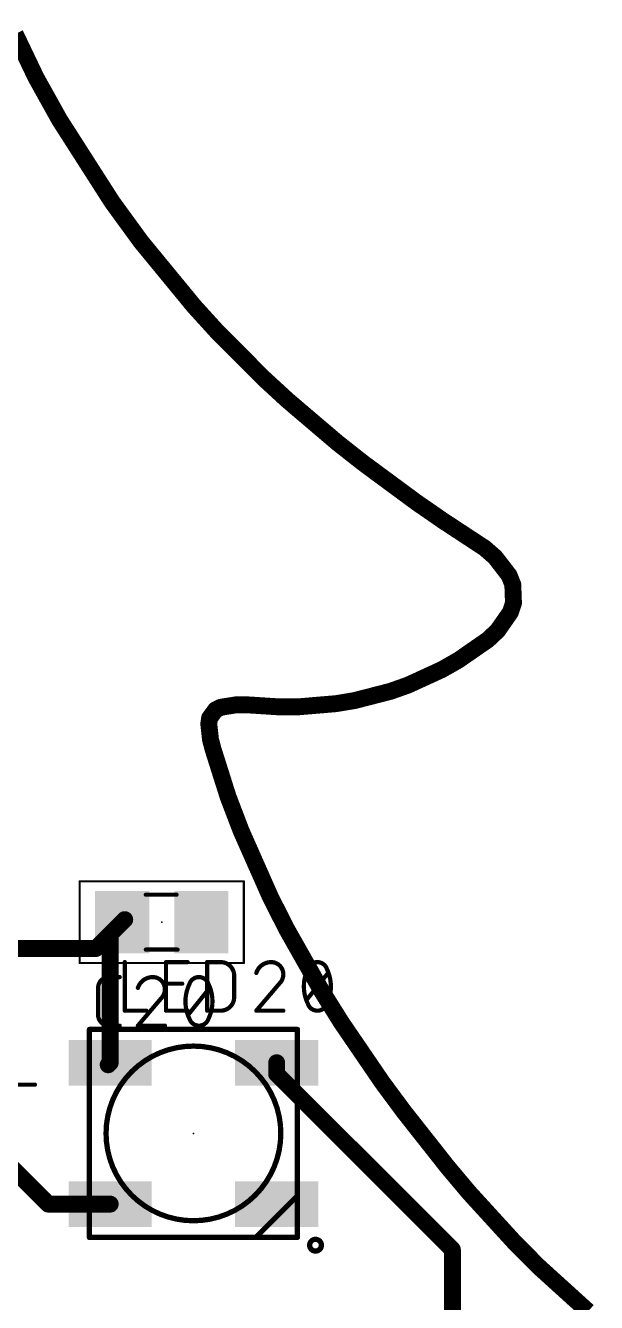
# Model space of a CAD drawing. Extents: x -64 to 81, y -144 to 13.
# Drawn here: x 4.6 to 18.32, y -47.88 to -17.18 of the extents above; entities that cross this region are included whole.
import ezdxf

# ---------------------------------------------------------------- set-up
doc = ezdxf.new("R2010")
doc.units = 0
for name, color, linetype in [('1', 12, 'CONTINUOUS'), ('20', 31, 'CONTINUOUS'), ('21', 253, 'CONTINUOUS'), ('23', 53, 'CONTINUOUS'), ('25', 253, 'CONTINUOUS'), ('39', 12, 'CONTINUOUS'), ('51', 253, 'CONTINUOUS')]:
    doc.layers.add(name, color=color, linetype=linetype)

# ---------------------------------------------------------------- blocks, each defined once
blk = doc.blocks.new('RECT')
blk.add_solid([(-0.5, -0.5), (0.5, -0.5), (-0.5, 0.5), (0.5, 0.5)])

msp = doc.modelspace()

# ---------------------------------------------------------------- linework, layer by layer
at = {"layer": '1', "const_width": 0.4064}
for points in [[(6.924, -38.735), (6.289, -39.37)], [(6.636, -39.023), (6.924, -38.735)], [(6.924, -38.735), (6.985, -38.674)], [(6.636, -42.115), (6.636, -39.023)], [(6.289, -39.37), (0.95, -39.37)], [(6.636, -42.115), (6.587, -42.164)], [(10.636, -42.386), (10.636, -42.115)], [(14.859, -46.609), (10.636, -42.386)], [(5.146, -45.515), (3.524, -43.893)], [(6.636, -45.515), (5.146, -45.515)], [(14.859, -52.5333), (14.859, -46.609)]]:
    msp.add_lwpolyline(points, dxfattribs=at)
at = {"layer": '1', "const_width": 0.2032}
for points in [[(6.8522, -38.6632, 1), (6.9958, -38.8068)], [(6.9958, -38.8068, 1), (6.8522, -38.6632)], [(6.9958, -38.8068, 1), (6.8522, -38.6632)], [(7.0568, -38.7458, 1), (6.9132, -38.6022)], [(6.7376, -39.023, 1), (6.5344, -39.023)], [(6.5642, -38.9512, 1), (6.7078, -39.0948)], [(6.2172, -39.2982, 1), (6.3608, -39.4418)], [(6.289, -39.4716, 1), (6.289, -39.2684)], [(6.5152, -42.0922, 1), (6.6588, -42.2358)], [(6.5344, -42.115, 1), (6.7376, -42.115)], [(6.7078, -42.1868, 1), (6.5642, -42.0432)], [(10.7376, -42.115, 1), (10.5344, -42.115)], [(10.5344, -42.386, 1), (10.7376, -42.386)], [(10.7078, -42.3142, 1), (10.5642, -42.4578)], [(5.146, -45.4134, 1), (5.146, -45.6166)], [(5.0742, -45.5868, 1), (5.2178, -45.4432)], [(6.636, -45.6166, 1), (6.636, -45.4134)], [(14.9606, -46.609, 1), (14.7574, -46.609)], [(14.7872, -46.6808, 1), (14.9308, -46.5372)]]:
    msp.add_lwpolyline(points, format="xyb", dxfattribs=at)
at = {"layer": '20', "const_width": 0.4064}
for points in [[(4.3514, -17.3782), (4.8517, -18.4245)], [(4.8517, -18.4245), (5.4171, -19.4407)], [(5.4171, -19.4407), (6.6793, -21.4147)], [(6.6793, -21.4147), (7.3761, -22.3724)], [(7.3761, -22.3724), (8.1394, -23.3017)], [(8.1394, -23.3017), (8.6532, -23.9272)], [(8.6532, -23.9272), (9.1916, -24.5195)], [(9.1916, -24.5195), (10.3123, -25.6475)], [(10.3123, -25.6475), (10.8945, -26.1832)], [(10.8945, -26.1832), (11.4958, -26.6955)], [(11.4958, -26.6955), (12.0972, -27.2078)], [(12.0972, -27.2078), (12.7176, -27.6966)], [(12.7176, -27.6966), (13.3544, -28.1669)], [(13.3544, -28.1669), (13.9912, -28.6373)], [(13.9912, -28.6373), (14.6443, -29.0891)], [(14.6443, -29.0891), (15.311, -29.5272)], [(15.311, -29.5272), (15.6377, -29.742)], [(15.6377, -29.742), (15.8857, -29.9591)], [(15.8857, -29.9591), (16.2224, -30.3966)], [(16.2224, -30.3966), (16.3111, -30.6168)], [(16.3111, -30.6168), (16.3191, -30.8378)], [(16.3191, -30.8378), (16.3271, -31.0588)], [(16.3271, -31.0588), (16.2547, -31.2805)], [(16.1007, -31.5021), (15.9466, -31.7236)], [(16.2547, -31.2805), (16.1007, -31.5021)], [(15.9466, -31.7236), (15.7111, -31.9451)], [(15.7111, -31.9451), (15.3932, -32.1656)], [(15.0047, -32.4349), (14.6054, -32.6624)], [(15.3932, -32.1656), (15.0047, -32.4349)], [(14.6054, -32.6624), (13.7858, -33.038)], [(13.7858, -33.038), (13.3658, -33.1862)], [(13.3658, -33.1862), (12.5056, -33.4075)], [(9.1708, -33.6274), (9.0252, -33.8261)], [(9.2956, -33.5676), (9.1708, -33.6274)], [(9.4825, -33.5378), (9.2956, -33.5676)], [(9.6695, -33.5081), (9.4825, -33.5378)], [(9.9187, -33.5084), (9.6695, -33.5081)], [(10.2404, -33.5292), (9.9187, -33.5084)], [(10.7081, -33.5595), (10.2404, -33.5292)], [(11.1669, -33.5567), (10.7081, -33.5595)], [(12.0656, -33.4808), (11.1669, -33.5567)], [(12.5056, -33.4075), (12.0656, -33.4808)], [(9.0252, -33.8261), (9.0043, -33.9649)], [(9.0043, -33.9649), (9.0455, -34.3407)], [(9.0455, -34.3407), (9.1076, -34.5776)], [(9.1076, -34.5776), (9.2011, -34.873)], [(9.2011, -34.873), (9.468, -35.7175)], [(9.468, -35.7175), (9.7806, -36.537)], [(9.7806, -36.537), (10.1334, -37.3343)], [(10.1334, -37.3343), (10.4861, -38.1315)], [(10.4861, -38.1315), (10.8788, -38.9065)], [(10.8788, -38.9065), (11.7329, -40.4166)], [(11.7329, -40.4166), (12.1941, -41.1519)], [(12.1941, -41.1519), (13.1734, -42.5877)], [(13.1734, -42.5877), (13.6915, -43.2884)], [(13.6915, -43.2884), (14.2322, -43.9742)], [(14.2322, -43.9742), (14.7363, -44.6135)], [(14.7363, -44.6135), (15.2589, -45.2362)], [(15.2589, -45.2362), (15.8051, -45.8348)], [(15.8051, -45.8348), (16.3514, -46.4334)], [(16.3514, -46.4334), (16.9211, -47.0079)], [(16.9211, -47.0079), (17.5194, -47.5511)], [(17.5194, -47.5511), (18.1178, -48.0942)]]:
    msp.add_lwpolyline(points, dxfattribs=at)
at = {"layer": '20', "const_width": 0.2032}
for points in [[(4.9404, -18.3751, 1), (4.7629, -18.4739)], [(4.76, -18.4683, 1), (4.9433, -18.3807)], [(5.5026, -19.386, 1), (5.3315, -19.4954)], [(5.3283, -19.4901, 1), (5.5058, -19.3913)], [(6.7614, -21.3549, 1), (6.5971, -21.4745)], [(6.5937, -21.4694, 1), (6.7648, -21.36)], [(7.4547, -22.3079, 1), (7.2976, -22.4369)], [(7.294, -22.4322, 1), (7.4583, -22.3126)], [(8.2179, -23.2372, 1), (8.0608, -23.3662)], [(8.0608, -23.3662, 1), (8.2179, -23.2372)], [(8.7283, -23.8589, 1), (8.578, -23.9955)], [(8.5746, -23.9917, 1), (8.7317, -23.8627)], [(9.2636, -24.4479, 1), (9.1195, -24.5911)], [(9.1164, -24.5878, 1), (9.2667, -24.4512)], [(10.381, -25.5727, 1), (10.2435, -25.7223)], [(10.2402, -25.7191, 1), (10.3843, -25.5759)], [(10.9603, -26.1059, 1), (10.8286, -26.2605)], [(10.8257, -26.258, 1), (10.9632, -26.1084)], [(11.5616, -26.6182, 1), (11.4299, -26.7728)], [(11.4299, -26.7728, 1), (11.5616, -26.6182)], [(12.16, -27.128, 1), (12.0343, -27.2876)], [(12.0313, -27.2851, 1), (12.163, -27.1305)], [(12.7779, -27.6149, 1), (12.6572, -27.7783)], [(12.6547, -27.7764, 1), (12.7804, -27.6168)], [(13.4147, -28.0852, 1), (13.294, -28.2486)], [(13.294, -28.2486, 1), (13.4147, -28.0852)], [(14.049, -28.5537, 1), (13.9333, -28.7209)], [(13.9308, -28.719, 1), (14.0515, -28.5556)], [(14.7, -29.0042, 1), (14.5885, -29.174)], [(14.5864, -29.1727, 1), (14.7021, -29.0055)], [(15.3668, -29.4423, 1), (15.2551, -29.6121)], [(15.2552, -29.6121, 1), (15.3667, -29.4423)], [(15.7046, -29.6656, 1), (15.5707, -29.8184)], [(15.5818, -29.8269, 1), (15.6935, -29.6571)], [(15.9662, -29.8971, 1), (15.8051, -30.0211)], [(15.8187, -30.0355, 1), (15.9526, -29.8827)], [(16.3166, -30.3586, 1), (16.1281, -30.4346)], [(16.1418, -30.4586, 1), (16.3029, -30.3346)], [(16.4126, -30.6131, 1), (16.2095, -30.6205)], [(16.2168, -30.6548, 1), (16.4053, -30.5788)], [(16.4206, -30.8341, 1), (16.2175, -30.8415)], [(16.2175, -30.8415, 1), (16.4206, -30.8341)], [(16.2256, -31.0625, 1), (16.4287, -31.0551)], [(16.4237, -31.0904, 1), (16.2306, -31.0272)], [(16.1841, -31.5601, 1), (16.0172, -31.4441)], [(16.1581, -31.2489, 1), (16.3512, -31.3121)], [(16.3381, -31.3385, 1), (16.1712, -31.2225)], [(15.8631, -31.6656, 1), (16.03, -31.7816)], [(16.0162, -31.7976, 1), (15.8769, -31.6496)], [(16.0172, -31.4441, 1), (16.1841, -31.5601)], [(15.6414, -31.8711, 1), (15.7807, -32.0191)], [(15.769, -32.0286, 1), (15.6531, -31.8616)], [(15.0549, -32.5232, 1), (14.9544, -32.3466)], [(15.3352, -32.0821, 1), (15.4511, -32.2491)], [(15.451, -32.2491, 1), (15.3353, -32.0821)], [(14.5551, -32.5741, 1), (14.6556, -32.7507)], [(14.6477, -32.7548, 1), (14.563, -32.57)], [(14.9468, -32.3514, 1), (15.0625, -32.5184)], [(13.7435, -32.9456, 1), (13.8282, -33.1304)], [(13.8197, -33.1338, 1), (13.752, -32.9422)], [(13.3319, -33.0904, 1), (13.3996, -33.282)], [(13.3911, -33.2846, 1), (13.3404, -33.0878)], [(9.1269, -33.5358, 1), (9.2148, -33.719)], [(9.2528, -33.6875, 1), (9.0889, -33.5673)], [(9.2796, -33.4673, 1), (9.3115, -33.6679)], [(9.3395, -33.6592, 1), (9.2516, -33.476)], [(9.4665, -33.4375, 1), (9.4984, -33.6381)], [(9.4984, -33.6381, 1), (9.4665, -33.4375)], [(9.6696, -33.4065, 1), (9.6693, -33.6097)], [(9.6854, -33.6084, 1), (9.6535, -33.4078)], [(9.9252, -33.407, 1), (9.9121, -33.6098)], [(9.9185, -33.61, 1), (9.9188, -33.4068)], [(10.2469, -33.4278, 1), (10.2338, -33.6306)], [(10.2338, -33.6306, 1), (10.2469, -33.4278)], [(10.7074, -33.4579, 1), (10.7087, -33.6611)], [(10.7015, -33.6609, 1), (10.7146, -33.4581)], [(11.1583, -33.4555, 1), (11.1754, -33.6579)], [(11.1675, -33.6583, 1), (11.1662, -33.4551)], [(12.049, -33.3806, 1), (12.0823, -33.581)], [(12.0742, -33.582, 1), (12.0571, -33.3796)], [(12.4802, -33.3091, 1), (12.5309, -33.5059)], [(12.5222, -33.5077, 1), (12.4889, -33.3073)], [(9.1052, -33.9538, 1), (8.9033, -33.976)], [(8.9432, -33.766, 1), (9.1071, -33.8862)], [(9.1256, -33.8412, 1), (8.9247, -33.811)], [(8.9038, -33.9498, 1), (9.1047, -33.98)], [(9.1437, -34.3149, 1), (8.9472, -34.3665)], [(8.9445, -34.3518, 1), (9.1464, -34.3296)], [(9.2045, -34.547, 1), (9.0108, -34.6082)], [(9.0094, -34.6034, 1), (9.2059, -34.5518)], [(9.2979, -34.8424, 1), (9.1042, -34.9036)], [(9.1042, -34.9036, 1), (9.2979, -34.8424)], [(9.5629, -35.6813, 1), (9.373, -35.7537)], [(9.3711, -35.7481, 1), (9.5648, -35.6869)], [(9.8736, -36.4959, 1), (9.6877, -36.5781)], [(9.6857, -36.5732, 1), (9.8756, -36.5008)], [(10.2263, -37.2932, 1), (10.0404, -37.3754)], [(10.0404, -37.3754, 1), (10.2263, -37.2932)], [(10.5767, -38.0856, 1), (10.3954, -38.1774)], [(10.3931, -38.1726, 1), (10.579, -38.0904)], [(10.9673, -38.8565, 1), (10.7904, -38.9565)], [(10.7882, -38.9524, 1), (10.9695, -38.8606)], [(11.8189, -40.3626, 1), (11.6468, -40.4706)], [(11.6444, -40.4666, 1), (11.8213, -40.3666)], [(12.278, -41.0947, 1), (12.1101, -41.2091)], [(12.108, -41.2059, 1), (12.2801, -41.0979)], [(13.255, -42.5273, 1), (13.0917, -42.6481)], [(13.0894, -42.6449, 1), (13.2573, -42.5305)], [(13.7712, -43.2255, 1), (13.6117, -43.3513)], [(13.6098, -43.3488, 1), (13.7731, -43.228)], [(14.3119, -43.9113, 1), (14.1524, -44.0371)], [(14.1524, -44.0371, 1), (14.3119, -43.9113)], [(14.8141, -44.5482, 1), (14.6584, -44.6788)], [(14.6565, -44.6764, 1), (14.816, -44.5506)], [(15.3339, -45.1677, 1), (15.1838, -45.3047)], [(15.181, -45.3015, 1), (15.3367, -45.1709)], [(15.8801, -45.7663, 1), (15.73, -45.9033)], [(15.73, -45.9033, 1), (15.8801, -45.7663)], [(16.4235, -46.3619, 1), (16.2792, -46.5049)], [(16.2763, -46.5019, 1), (16.4264, -46.3649)], [(16.9893, -46.9327, 1), (16.8528, -47.0831)], [(16.8489, -47.0794, 1), (16.9932, -46.9364)], [(17.5877, -47.4759, 1), (17.4512, -47.6263)], [(17.4512, -47.6263, 1), (17.5877, -47.4759)]]:
    msp.add_lwpolyline(points, format="xyb", dxfattribs=at)
at = {"layer": '21', "const_width": 0.127}
for points in [[(6.136, -41.315), (11.136, -41.315)], [(6.136, -46.315), (6.136, -41.315)], [(11.136, -41.315), (11.136, -45.315)], [(10.136, -46.315), (11.136, -45.315)], [(11.136, -45.315), (11.136, -46.315)], [(10.136, -46.315), (6.136, -46.315)], [(11.136, -46.315), (10.136, -46.315)]]:
    msp.add_lwpolyline(points, dxfattribs=at)
at = {"layer": '21'}
for points, const_width in [([(6.136, -41.2833, 1), (6.136, -41.3468)], 0.0635), ([(6.1677, -41.315, 1), (6.1043, -41.315)], 0.0635), ([(11.1678, -41.315, 1), (11.1043, -41.315)], 0.0635), ([(11.136, -41.3468, 1), (11.136, -41.2833)], 0.0635), ([(8.636, -45.915, 1), (8.636, -41.715, 1), (8.636, -45.915)], 0.127), ([(11.1678, -45.315, 1), (11.1043, -45.315)], 0.0635), ([(11.1043, -45.315, 1), (11.1678, -45.315)], 0.0635), ([(11.1585, -45.3375, 1), (11.1135, -45.2925)], 0.0635), ([(6.136, -46.2833, 1), (6.136, -46.3468)], 0.0635), ([(6.1043, -46.315, 1), (6.1677, -46.315)], 0.0635), ([(10.1135, -46.2925, 1), (10.1585, -46.3375)], 0.0635), ([(10.136, -46.2833, 1), (10.136, -46.3468)], 0.0635), ([(10.136, -46.3468, 1), (10.136, -46.2833)], 0.0635), ([(11.1043, -46.315, 1), (11.1678, -46.315)], 0.0635), ([(11.136, -46.3468, 1), (11.136, -46.2833)], 0.0635), ([(11.57, -46.6444, 1), (11.57, -46.3616, 1), (11.57, -46.6444)], 0.127)]:
    msp.add_lwpolyline(points, format="xyb", dxfattribs=dict(at, const_width=const_width))
at = {"layer": '23'}
for p in [(7.874, -38.735), (8.636, -43.815)]:
    msp.add_point(p, dxfattribs=at)
at = {"layer": '25', "const_width": 0.1016}
for points in [[(6.9868, -39.6958), (6.9868, -40.8642)], [(7.9774, -40.8642), (7.9774, -39.6958)], [(7.9774, -39.6958), (8.4967, -39.6958)], [(8.9657, -40.8642), (8.9657, -39.6958)], [(8.9657, -39.6958), (9.2903, -39.6958)], [(11.3547, -40.6046), (11.874, -39.9554)], [(6.6049, -40.0558), (6.8646, -40.0558)], [(7.9774, -40.2151), (8.3669, -40.2151)], [(9.6149, -40.0204), (9.6149, -40.5396)], [(10.6986, -40.2151), (10.1468, -40.8642)], [(6.3453, -40.9646), (6.3453, -40.3154)], [(7.8528, -40.5751), (7.3011, -41.2242)], [(8.509, -40.9646), (9.0283, -40.3154)], [(6.9868, -40.8642), (7.5061, -40.8642)], [(8.4967, -40.8642), (7.9774, -40.8642)], [(9.2903, -40.8642), (8.9657, -40.8642)], [(10.1468, -40.8642), (10.7959, -40.8642)], [(6.8646, -41.2242), (6.6049, -41.2242)], [(7.3011, -41.2242), (7.9502, -41.2242)], [(4.1778, -42.6422), (4.8269, -42.6422)]]:
    msp.add_lwpolyline(points, dxfattribs=at)
at = {"layer": '25'}
for points, const_width in [([(7.0122, -39.6958, 1), (6.9614, -39.6958)], 0.0508), ([(8.0028, -39.6958, 1), (7.952, -39.6958)], 0.0508), ([(7.9774, -39.6704, 1), (7.9774, -39.7212)], 0.0508), ([(8.4967, -39.7212, 1), (8.4967, -39.6704)], 0.0508), ([(8.9911, -39.6958, 1), (8.9403, -39.6958)], 0.0508), ([(8.9657, -39.6704, 1), (8.9657, -39.7212)], 0.0508), ([(9.6149, -40.0204, 0.4142), (9.2903, -39.6958)], 0.1016), ([(9.2903, -39.6704, 1), (9.2903, -39.7212)], 0.0508), ([(9.2903, -39.7212, 1), (9.2903, -39.6704)], 0.0508), ([(10.5038, -39.6958, 0.3252), (10.1468, -39.9554)], 0.1016), ([(10.7959, -39.9879, 0.4142), (10.5038, -39.6958)], 0.1016), ([(10.5038, -39.6704, 1), (10.5038, -39.7212)], 0.0508), ([(10.5038, -39.7212, 1), (10.5038, -39.6704)], 0.0508), ([(11.3872, -39.8581, 0.1139), (11.2898, -40.28)], 0.1016), ([(11.6144, -39.6958, 0.3205), (11.3872, -39.8581)], 0.1016), ([(11.3632, -39.8498, 1), (11.4112, -39.8663)], 0.0508), ([(11.41, -39.8692, 1), (11.3644, -39.8469)], 0.0508), ([(11.8416, -39.8581, 0.3205), (11.6144, -39.6958)], 0.1016), ([(11.6144, -39.6704, 1), (11.6144, -39.7212)], 0.0508), ([(11.6144, -39.7212, 1), (11.6144, -39.6704)], 0.0508), ([(11.8644, -39.8469, 1), (11.8187, -39.8692)], 0.0508), ([(11.9389, -40.28, 0.1139), (11.8416, -39.8581)], 0.1016), ([(11.8175, -39.8663, 1), (11.8656, -39.8498)], 0.0508), ([(11.8939, -39.9713, 1), (11.8542, -39.9396)], 0.0508), ([(6.6049, -40.0558, 0.4142), (6.3453, -40.3154)], 0.1016), ([(6.6049, -40.0304, 1), (6.6049, -40.0812)], 0.0508), ([(6.6049, -40.0812, 1), (6.6049, -40.0304)], 0.0508), ([(6.8646, -40.0812, 1), (6.8646, -40.0304)], 0.0508), ([(7.6581, -40.0558, 0.3252), (7.3011, -40.3154)], 0.1016), ([(7.9502, -40.3479, 0.4142), (7.6581, -40.0558)], 0.1016), ([(7.6581, -40.0304, 1), (7.6581, -40.0812)], 0.0508), ([(7.6581, -40.0812, 1), (7.6581, -40.0304)], 0.0508), ([(7.9774, -40.1897, 1), (7.9774, -40.2405)], 0.0508), ([(8.3669, -40.2405, 1), (8.3669, -40.1897)], 0.0508), ([(8.5415, -40.2181, 0.1139), (8.4441, -40.64)], 0.1016), ([(8.5174, -40.2098, 1), (8.5655, -40.2263)], 0.0508), ([(8.7686, -40.0558, 0.3205), (8.5415, -40.2181)], 0.1016), ([(8.5643, -40.2292, 1), (8.5186, -40.2069)], 0.0508), ([(8.9958, -40.2181, 0.3205), (8.7686, -40.0558)], 0.1016), ([(8.7686, -40.0304, 1), (8.7686, -40.0812)], 0.0508), ([(8.7686, -40.0812, 1), (8.7686, -40.0304)], 0.0508), ([(9.0187, -40.2069, 1), (8.973, -40.2292)], 0.0508), ([(9.0932, -40.64, 0.1139), (8.9958, -40.2181)], 0.1016), ([(8.9718, -40.2263, 1), (9.0199, -40.2098)], 0.0508), ([(9.6402, -40.0204, 1), (9.5895, -40.0204)], 0.0508), ([(9.5895, -40.0204, 1), (9.6402, -40.0204)], 0.0508), ([(10.1227, -39.9476, 1), (10.171, -39.9633)], 0.0508), ([(10.6986, -40.2151, 0.2053), (10.7959, -39.9879)], 0.1016), ([(10.6811, -40.1967, 1), (10.7161, -40.2335)], 0.0508), ([(10.7179, -40.2315, 1), (10.6792, -40.1986)], 0.0508), ([(10.8213, -39.9879, 1), (10.7705, -39.9879)], 0.0508), ([(10.7705, -39.9879, 1), (10.8213, -39.9879)], 0.0508), ([(6.3707, -40.3154, 1), (6.3199, -40.3154)], 0.0508), ([(6.3199, -40.3154, 1), (6.3707, -40.3154)], 0.0508), ([(7.2769, -40.3076, 1), (7.3253, -40.3233)], 0.0508), ([(7.8528, -40.5751, 0.2053), (7.9502, -40.3479)], 0.1016), ([(7.8722, -40.5915, 1), (7.8335, -40.5586)], 0.0508), ([(7.9756, -40.3479, 1), (7.9248, -40.3479)], 0.0508), ([(7.9248, -40.3479, 1), (7.9756, -40.3479)], 0.0508), ([(9.0481, -40.3313, 1), (9.0085, -40.2996)], 0.0508), ([(9.2903, -40.8642, 0.4142), (9.6149, -40.5396)], 0.1016), ([(9.6402, -40.5396, 1), (9.5895, -40.5396)], 0.0508), ([(9.5895, -40.5396, 1), (9.6402, -40.5396)], 0.0508), ([(11.2898, -40.28, 0.1139), (11.3872, -40.7019)], 0.1016), ([(11.3152, -40.28, 1), (11.2644, -40.28)], 0.0508), ([(11.2644, -40.28, 1), (11.3152, -40.28)], 0.0508), ([(11.8416, -40.7019, 0.1139), (11.9389, -40.28)], 0.1016), ([(11.9643, -40.28, 1), (11.9135, -40.28)], 0.0508), ([(11.9135, -40.28, 1), (11.9643, -40.28)], 0.0508), ([(6.9868, -40.8388, 1), (6.9868, -40.8896)], 0.0508), ([(7.5061, -40.8896, 1), (7.5061, -40.8388)], 0.0508), ([(7.8353, -40.5567, 1), (7.8704, -40.5935)], 0.0508), ([(7.9774, -40.8388, 1), (7.9774, -40.8896)], 0.0508), ([(8.4441, -40.64, 0.1139), (8.5415, -41.0619)], 0.1016), ([(8.4695, -40.64, 1), (8.4187, -40.64)], 0.0508), ([(8.4187, -40.64, 1), (8.4695, -40.64)], 0.0508), ([(8.4967, -40.8896, 1), (8.4967, -40.8388)], 0.0508), ([(8.9657, -40.8388, 1), (8.9657, -40.8896)], 0.0508), ([(8.9958, -41.0619, 0.1139), (9.0932, -40.64)], 0.1016), ([(9.1186, -40.64, 1), (9.0678, -40.64)], 0.0508), ([(9.0678, -40.64, 1), (9.1186, -40.64)], 0.0508), ([(9.2903, -40.8388, 1), (9.2903, -40.8896)], 0.0508), ([(9.2903, -40.8896, 1), (9.2903, -40.8388)], 0.0508), ([(10.1468, -40.8388, 1), (10.1468, -40.8896)], 0.0508), ([(10.1275, -40.8477, 1), (10.1662, -40.8807)], 0.0508), ([(10.7959, -40.8896, 1), (10.7959, -40.8388)], 0.0508), ([(11.3349, -40.5887, 1), (11.3746, -40.6204)], 0.0508), ([(11.3872, -40.7019, 0.3205), (11.6144, -40.8642)], 0.1016), ([(11.4112, -40.6937, 1), (11.3632, -40.7102)], 0.0508), ([(11.3644, -40.7131, 1), (11.41, -40.6908)], 0.0508), ([(11.6144, -40.8642, 0.3205), (11.8416, -40.7019)], 0.1016), ([(11.6144, -40.8388, 1), (11.6144, -40.8896)], 0.0508), ([(11.6144, -40.8896, 1), (11.6144, -40.8388)], 0.0508), ([(11.8187, -40.6908, 1), (11.8644, -40.7131)], 0.0508), ([(11.8656, -40.7102, 1), (11.8175, -40.6937)], 0.0508), ([(6.3453, -40.9646, 0.4142), (6.6049, -41.2242)], 0.1016), ([(6.3707, -40.9646, 1), (6.3199, -40.9646)], 0.0508), ([(6.3199, -40.9646, 1), (6.3707, -40.9646)], 0.0508), ([(6.9614, -40.8642, 1), (7.0122, -40.8642)], 0.0508), ([(7.952, -40.8642, 1), (8.0028, -40.8642)], 0.0508), ([(8.4892, -40.9487, 1), (8.5288, -40.9804)], 0.0508), ([(8.5655, -41.0537, 1), (8.5174, -41.0702)], 0.0508), ([(8.5415, -41.0619, 0.3205), (8.7686, -41.2242)], 0.1016), ([(8.5186, -41.0731, 1), (8.5643, -41.0508)], 0.0508), ([(8.7686, -41.2242, 0.3205), (8.9958, -41.0619)], 0.1016), ([(8.9403, -40.8642, 1), (8.9911, -40.8642)], 0.0508), ([(8.973, -41.0508, 1), (9.0187, -41.0731)], 0.0508), ([(9.0199, -41.0702, 1), (8.9718, -41.0537)], 0.0508), ([(6.6049, -41.1988, 1), (6.6049, -41.2496)], 0.0508), ([(6.6049, -41.2496, 1), (6.6049, -41.1988)], 0.0508), ([(6.8646, -41.2496, 1), (6.8646, -41.1988)], 0.0508), ([(7.2817, -41.2077, 1), (7.3204, -41.2407)], 0.0508), ([(7.3011, -41.1988, 1), (7.3011, -41.2496)], 0.0508), ([(7.9502, -41.2496, 1), (7.9502, -41.1988)], 0.0508), ([(8.7686, -41.1988, 1), (8.7686, -41.2496)], 0.0508), ([(8.7686, -41.2496, 1), (8.7686, -41.1988)], 0.0508), ([(4.8269, -42.6676, 1), (4.8269, -42.6168)], 0.0508)]:
    msp.add_lwpolyline(points, format="xyb", dxfattribs=dict(at, const_width=const_width))
at = {"layer": '39', "const_width": 0.0508}
for points in [[(5.901, -37.752), (9.847, -37.752)], [(5.901, -39.718), (5.901, -37.752)], [(9.847, -37.752), (9.847, -39.718)], [(9.847, -39.718), (5.901, -39.718)]]:
    msp.add_lwpolyline(points, dxfattribs=at)
at = {"layer": '39', "const_width": 0.0254}
for points in [[(5.901, -37.7393, 1), (5.901, -37.7647)], [(5.9137, -37.752, 1), (5.8883, -37.752)], [(9.8597, -37.752, 1), (9.8343, -37.752)], [(9.847, -37.7647, 1), (9.847, -37.7393)], [(5.901, -39.7053, 1), (5.901, -39.7307)], [(5.8883, -39.718, 1), (5.9137, -39.718)], [(9.8343, -39.718, 1), (9.8597, -39.718)], [(9.847, -39.7307, 1), (9.847, -39.7053)]]:
    msp.add_lwpolyline(points, format="xyb", dxfattribs=at)
at = {"layer": '51', "const_width": 0.1016}
for points in [[(8.23, -38.075), (7.493, -38.075)], [(8.255, -39.395), (7.493, -39.395)]]:
    msp.add_lwpolyline(points, dxfattribs=at)
at = {"layer": '51', "const_width": 0.0508}
for points in [[(7.493, -38.0496, 1), (7.493, -38.1004)], [(8.23, -38.1004, 1), (8.23, -38.0496)], [(7.493, -39.3696, 1), (7.493, -39.4204)], [(8.255, -39.4204, 1), (8.255, -39.3696)]]:
    msp.add_lwpolyline(points, format="xyb", dxfattribs=at)

# ---------------------------------------------------------------- block references
at = {"layer": '1', "xscale": 1.3, "yscale": 1.5, "rotation": 180}
for p in [(6.924, -38.735), (8.824, -38.735)]:
    msp.add_blockref('RECT', p, dxfattribs=at)
at = {"layer": '1', "xscale": 2, "yscale": 1.1}
for p in [(6.636, -42.115), (10.636, -42.115), (6.636, -45.515), (10.636, -45.515)]:
    msp.add_blockref('RECT', p, dxfattribs=at)
at = {"layer": '51', "xscale": 0.7501, "yscale": 1.4501, "rotation": 180}
for p in [(7.1434, -38.7362), (8.5912, -38.7362)]:
    msp.add_blockref('RECT', p, dxfattribs=at)

doc.saveas('drawing.dxf')
